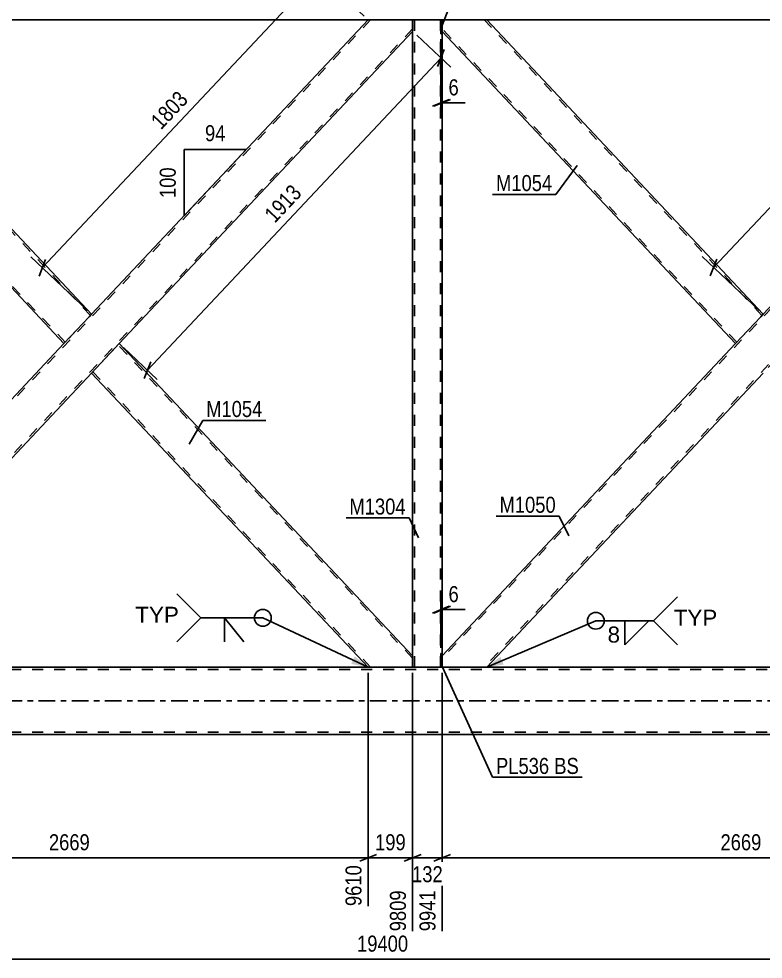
# Model space of a CAD drawing. Header units: millimetres. Extents: x -93 to 748, y -451 to 143.
# Drawn here: x 266 to 399, y -173.7 to -5.8 of the extents above; entities that cross this region are included whole.
import ezdxf

# ---------------------------------------------------------------- set-up
doc = ezdxf.new("R2010")
doc.units = ezdxf.units.MM
doc.linetypes.add('DXK_LINE_DOT2', pattern=[3.9198, 1.9599, -1.9599])
doc.linetypes.add('DXK_LINE_DOT3', pattern=[5.9187, 2.979, -0.9799, 0.9799, -0.9799])
doc.styles.add('Arial', font='ARIAL.TTF', dxfattribs={"height": 0.2})
doc.styles.add('Arial Narrow', font='ARIALN.TTF', dxfattribs={"height": 0.2})

# ---------------------------------------------------------------- blocks, each defined once
blk = doc.blocks.new('Part-761544515-5144 - 5128')
at = {"color": 7, "linetype": 'DXK_LINE_DOT2'}
for p, q in [((341.4, -6), (341.64, -6)), ((341.4, -6), (341.4, -8.46)), ((341.64, -6), (341.64, -8.46)), ((341.4, -8.46), (341.64, -8.46))]:
    blk.add_line(p, q, dxfattribs=at)
blk = doc.blocks.new('Part-761544515-5149 - 5128')
at = {"color": 2, "linetype": 'Continuous'}
for p, q in [((341.64, -119.14), (341.4, -119.14)), ((341.4, -119.14), (341.4, -121.6)), ((341.64, -119.14), (341.64, -121.6)), ((341.64, -121.6), (341.4, -121.6))]:
    blk.add_line(p, q, dxfattribs=at)
blk = doc.blocks.new('Part-761544515-5502 - 5128')
at = {"color": 7, "linetype": 'DXK_LINE_DOT2'}
for p, q in [((328.86, -6), (221.64, -120)), ((328.48, -6), (328.42, -6)), ((336.36, -7.59), (229.15, -121.6)), ((279, -58.55), (274.06, -63.8)), ((283.94, -63.8), (279, -69.05)), ((221.64, -121.6), (221.64, -119.54)), ((228.71, -121.6), (229.33, -121.6)), ((229.59, -121.6), (229.52, -121.6))]:
    blk.add_line(p, q, dxfattribs=at)
at = {"color": 2, "linetype": 'Continuous'}
for p, q in [((328.42, -6), (279, -58.55)), ((336.36, -6), (328.48, -6)), ((336.36, -8.06), (336.36, -6)), ((336.36, -8.06), (283.94, -63.8)), ((274.06, -63.8), (221.64, -119.54)), ((229.59, -121.6), (279, -69.05)), ((228.71, -121.6), (221.64, -121.6)), ((229.52, -121.6), (228.71, -121.6)), ((229.52, -121.6), (229.52, -121.6))]:
    blk.add_line(p, q, dxfattribs=at)
blk = doc.blocks.new('Part-761544515-5324 - 5128')
at = {"color": 7, "linetype": 'DXK_LINE_DOT2'}
for p, q in [((678, -122), (-56, -122)), ((678, -121.6), (-18.36, -121.6)), ((336.36, -121.6), (328.48, -121.6)), ((349.52, -121.6), (341.4, -121.6)), ((678, -133.2), (-56, -133.2)), ((678, -133.6), (-36.75, -133.6))]:
    blk.add_line(p, q, dxfattribs=at)
at = {"color": 2, "linetype": 'Continuous'}
for p, q in [((328.48, -121.6), (229.52, -121.6)), ((341.4, -121.6), (336.36, -121.6)), ((448.48, -121.6), (349.52, -121.6)), ((452.5, -133.6), (225.5, -133.6))]:
    blk.add_line(p, q, dxfattribs=at)
at = {"color": 7, "linetype": 'DXK_LINE_DOT3'}
blk.add_line((-56, -127.6), (678, -127.6), dxfattribs=at)
blk = doc.blocks.new('Part-761544515-5329 - 5128')
at = {"color": 2, "linetype": 'Continuous'}
for p, q in [((328.48, -6), (229.52, -6)), ((341.4, -6), (336.36, -6)), ((448.48, -6), (349.52, -6))]:
    blk.add_line(p, q, dxfattribs=at)
at = {"color": 7, "linetype": 'DXK_LINE_DOT2'}
for p, q in [((336.36, -6), (328.48, -6)), ((349.52, -6), (341.4, -6))]:
    blk.add_line(p, q, dxfattribs=at)
blk = doc.blocks.new('Part-761544515-5392 - 5128')
at = {"color": 2, "linetype": 'Continuous'}
for p, q in [((279, -69.05), (283.94, -63.8)), ((336.36, -119.54), (283.94, -63.8)), ((328.42, -121.6), (279, -69.05)), ((336.36, -121.6), (336.36, -119.54)), ((328.48, -121.6), (336.36, -121.6))]:
    blk.add_line(p, q, dxfattribs=at)
at = {"color": 7, "linetype": 'DXK_LINE_DOT2'}
for p, q in [((336.36, -120), (283.72, -64.03)), ((279.22, -68.82), (279.24, -68.8)), ((328.86, -121.6), (279.22, -68.82)), ((328.48, -121.6), (328.42, -121.6))]:
    blk.add_line(p, q, dxfattribs=at)
blk = doc.blocks.new('Part-761544515-5432 - 5128')
at = {"color": 7, "linetype": 'DXK_LINE_DOT2'}
for p, q in [((341.64, -6), (336.36, -6)), ((336.36, -8.06), (336.36, -6)), ((336.68, -121.6), (336.68, -6)), ((341.32, -121.6), (341.32, -6)), ((341.64, -8.46), (341.64, -6)), ((341.64, -121.6), (341.64, -119.14)), ((336.36, -121.6), (336.36, -119.54)), ((341.64, -121.6), (336.36, -121.6))]:
    blk.add_line(p, q, dxfattribs=at)
at = {"color": 2, "linetype": 'Continuous'}
for p, q in [((336.36, -119.54), (336.36, -8.06)), ((341.64, -119.14), (341.64, -8.46))]:
    blk.add_line(p, q, dxfattribs=at)
blk = doc.blocks.new('Part-761544515-5477 - 5128')
at = {"color": 2, "linetype": 'Continuous'}
for p, q in [((341.64, -6), (349.52, -6)), ((399, -58.55), (349.59, -6)), ((394.06, -63.8), (341.64, -8.06)), ((398.56, -59.01), (399, -58.55)), ((398.56, -59.01), (394.06, -63.8))]:
    blk.add_line(p, q, dxfattribs=at)
at = {"color": 7, "linetype": 'DXK_LINE_DOT2'}
for p, q in [((341.64, -8.06), (341.64, -6)), ((349.59, -6), (348.71, -6)), ((398.78, -58.78), (349.15, -6)), ((394.28, -63.57), (341.64, -7.59)), ((398.97, -58.58), (398.56, -59.01)), ((394.28, -63.57), (394.3, -63.55))]:
    blk.add_line(p, q, dxfattribs=at)
blk = doc.blocks.new('Part-761544515-5492 - 5128')
at = {"color": 7, "linetype": 'DXK_LINE_DOT2'}
for p, q in [((448.86, -6), (341.64, -120)), ((448.48, -6), (448.42, -6)), ((456.36, -6), (452.5, -6)), ((456.36, -6.49), (456.36, -6)), ((456.36, -7.59), (349.15, -121.6)), ((456.36, -8.06), (456.36, -7.13)), ((399, -58.55), (394.06, -63.8)), ((403.94, -63.8), (399, -69.05)), ((341.64, -121.6), (341.64, -119.54)), ((348.71, -121.6), (349.33, -121.6)), ((349.59, -121.6), (349.52, -121.6))]:
    blk.add_line(p, q, dxfattribs=at)
at = {"color": 2, "linetype": 'Continuous'}
for p, q in [((448.42, -6), (399, -58.55)), ((452.5, -6), (448.48, -6)), ((456.36, -7.13), (456.36, -6.49)), ((456.36, -8.06), (403.94, -63.8)), ((394.06, -63.8), (341.64, -119.54)), ((349.59, -121.6), (399, -69.05)), ((348.71, -121.6), (341.64, -121.6)), ((349.52, -121.6), (348.71, -121.6)), ((349.52, -121.6), (349.52, -121.6))]:
    blk.add_line(p, q, dxfattribs=at)
blk = doc.blocks.new('Part-761544515-5497 - 5128')
at = {"color": 7, "linetype": 'DXK_LINE_DOT2'}
for p, q in [((221.64, -8.06), (221.64, -6)), ((221.64, -6), (225.5, -6)), ((229.59, -6), (229.15, -6)), ((278.78, -58.78), (229.15, -6)), ((274.28, -63.57), (221.64, -7.59)), ((278.97, -58.58), (278.56, -59.01)), ((274.28, -63.57), (274.3, -63.55))]:
    blk.add_line(p, q, dxfattribs=at)
at = {"color": 2, "linetype": 'Continuous'}
for p, q in [((229.52, -6), (225.5, -6)), ((279, -58.55), (229.59, -6)), ((274.06, -63.8), (221.64, -8.06)), ((278.56, -59.01), (279, -58.55)), ((278.56, -59.01), (274.06, -63.8))]:
    blk.add_line(p, q, dxfattribs=at)
blk = doc.blocks.new('Part-761544515-5668 - 5128')
at = {"color": 7, "linetype": 'DXK_LINE_DOT2'}
for p, q in [((341.4, -121.6), (341.4, -119.14)), ((341.64, -119.14), (341.4, -119.14)), ((341.64, -121.6), (341.64, -119.14)), ((341.64, -121.6), (341.4, -121.6))]:
    blk.add_line(p, q, dxfattribs=at)
blk = doc.blocks.new('Part-761544515-5673 - 5128')
at = {"color": 2, "linetype": 'Continuous'}
for p, q in [((341.64, -6), (341.4, -6)), ((341.4, -6), (341.4, -8.46)), ((341.64, -8.46), (341.64, -6)), ((341.4, -8.46), (341.64, -8.46))]:
    blk.add_line(p, q, dxfattribs=at)
blk = doc.blocks.new('StraightDimension-761544515-12933 - 5128')
at = {"color": 7, "linetype": 'Continuous'}
for p, q in [((341.64, -122.6), (341.64, -168.74)), ((448.42, -122.6), (448.42, -166.07)), ((343.14, -155.03), (340.14, -156.23)), ((341.64, -155.63), (448.42, -155.63)), ((446.92, -156.23), (449.92, -155.03))]:
    blk.add_line(p, q, dxfattribs=at)
at = {"color": 0}
blk.add_wipeout([(399.28, -154.88), (399.28, -150.68), (390.77, -150.68), (390.77, -154.88)], dxfattribs=at)
at = {"color": 0, "linetype": 'Continuous'}
blk.add_wipeout([(447.82, -156.33), (443.62, -156.33), (443.62, -166.67), (447.82, -166.67)], dxfattribs=at)
at = {"color": 3, "style": 'Arial Narrow'}
blk.add_text('2669', height=2.863, dxfattribs=at).set_placement((391.37, -154.28))
at = {"color": 3, "linetype": 'Continuous', "style": 'Arial Narrow'}
blk.add_text('12610', height=2.863, rotation=90.0002, dxfattribs=at).set_placement((447.22, -166.07))
blk = doc.blocks.new('StraightDimension-761544515-6018 - 5128')
at = {"color": 7, "linetype": 'Continuous'}
for p, q in [((337.09, -8.75), (343.16, -14.45)), ((340.82, -14.31), (342, -11.31)), ((288.99, -68.55), (341.41, -12.81)), ((284.67, -64.49), (290.74, -70.19)), ((289.58, -67.04), (288.4, -70.05))]:
    blk.add_line(p, q, dxfattribs=at)
at = {"color": 0}
blk.add_wipeout([(317.57, -37.06), (314.51, -34.19), (308.68, -40.39), (311.74, -43.27)], dxfattribs=at)
at = {"color": 3, "style": 'Arial Narrow'}
blk.add_text('1913', height=2.863, rotation=46.7591, dxfattribs=at).set_placement((311.71, -42.42))
blk = doc.blocks.new('StraightDimension-761544515-5766 - 5128')
at = {"color": 7, "linetype": 'Continuous'}
blk.add_line((-57, -173.73), (719, -173.73), dxfattribs=at)
at = {"color": 0}
blk.add_wipeout([(336.17, -172.98), (336.17, -168.78), (325.83, -168.78), (325.83, -172.98)], dxfattribs=at)
at = {"color": 3, "style": 'Arial Narrow'}
blk.add_text('19400', height=2.863, dxfattribs=at).set_placement((326.43, -172.38))
blk = doc.blocks.new('StraightDimension-761544515-5890 - 5128')
at = {"color": 7, "linetype": 'Continuous'}
for p, q in [((447.69, -5.31), (437.48, 4.28)), ((438.97, 0.82), (440.15, 3.83)), ((390.14, -50.22), (439.56, 2.33)), ((398.27, -57.86), (388.07, -48.26)), ((390.74, -48.71), (389.55, -51.72))]:
    blk.add_line(p, q, dxfattribs=at)
at = {"color": 0}
blk.add_wipeout([(417.22, -20.33), (414.16, -17.45), (408.33, -23.65), (411.39, -26.53)], dxfattribs=at)
at = {"color": 3, "style": 'Arial Narrow'}
blk.add_text('1803', height=2.863, rotation=46.7591, dxfattribs=at).set_placement((411.36, -25.68))
blk = doc.blocks.new('AngleDimension-761544515-6356 - 5128')
at = {"color": 7, "linetype": 'Continuous'}
for p, q in [((295.53, -29.16), (306.63, -29.16)), ((295.53, -40.96), (306.63, -29.16)), ((295.53, -40.96), (295.53, -29.16)), ((302.91, -33.12), (306.63, -29.16))]:
    blk.add_line(p, q, dxfattribs=at)
at = {"color": 0}
for points in [[(303.51, -28.26), (303.51, -24.06), (298.66, -24.06), (298.66, -28.26)], [(294.63, -31.72), (290.43, -31.72), (290.43, -38.41), (294.63, -38.41)]]:
    blk.add_wipeout(points, dxfattribs=at)
at = {"color": 3, "style": 'Arial Narrow'}
blk.add_text('94', height=2.863, dxfattribs=at).set_placement((299.26, -27.66))
blk.add_text('100', height=2.863, rotation=90.0002, dxfattribs=at).set_placement((294.03, -37.81))
blk = doc.blocks.new('StraightDimension-761544515-6993 - 5128')
at = {"color": 7, "linetype": 'Continuous'}
for p, q in [((327.69, -5.31), (317.53, 4.24)), ((319.02, 0.78), (320.2, 3.79)), ((270.19, -50.26), (319.61, 2.28)), ((278.27, -57.86), (268.12, -48.31)), ((270.78, -48.76), (269.6, -51.77))]:
    blk.add_line(p, q, dxfattribs=at)
at = {"color": 0}
blk.add_wipeout([(297.27, -20.38), (294.21, -17.5), (288.38, -23.7), (291.44, -26.58)], dxfattribs=at)
at = {"color": 3, "style": 'Arial Narrow'}
blk.add_text('1803', height=2.863, rotation=46.7591, dxfattribs=at).set_placement((291.41, -25.73))
blk = doc.blocks.new('StraightDimension-761544515-9481 - 5128')
at = {"color": 7, "linetype": 'Continuous'}
for p, q in [((341.4, -9.46), (341.4, -23.22)), ((341.64, -9.46), (341.64, -23.22)), ((339.9, -21.42), (342.9, -20.22)), ((343.14, -20.22), (340.14, -21.42)), ((341.4, -20.82), (341.64, -20.82))]:
    blk.add_line(p, q, dxfattribs=at)
at = {"color": 0}
blk.add_wipeout([(345.19, -20.07), (345.19, -15.87), (342.17, -15.87), (342.17, -20.07)], dxfattribs=at)
at = {"color": 7, "linetype": 'Continuous'}
blk.add_line((341.64, -20.82), (345.72, -20.82), dxfattribs=at)
blk.add_line((341.64, -20.82), (345.72, -20.82), dxfattribs=at)
at = {"color": 3, "style": 'Arial Narrow'}
blk.add_text('6', height=2.86, dxfattribs=at).set_placement((342.77, -19.47))
blk = doc.blocks.new('StraightDimension-761544515-11609 - 5128')
at = {"color": 7, "linetype": 'Continuous'}
for p, q in [((341.4, -118.14), (341.4, -108.46)), ((341.64, -118.14), (341.64, -108.46)), ((339.9, -111.91), (342.9, -110.71)), ((343.14, -110.71), (340.14, -111.91)), ((341.4, -111.31), (341.64, -111.31))]:
    blk.add_line(p, q, dxfattribs=at)
at = {"color": 0}
blk.add_wipeout([(345.19, -110.56), (345.19, -106.36), (342.17, -106.36), (342.17, -110.56)], dxfattribs=at)
at = {"color": 7, "linetype": 'Continuous'}
blk.add_line((341.64, -111.31), (345.72, -111.31), dxfattribs=at)
blk.add_line((341.64, -111.31), (345.72, -111.31), dxfattribs=at)
at = {"color": 3, "style": 'Arial Narrow'}
blk.add_text('6', height=2.86, dxfattribs=at).set_placement((342.77, -109.96))
blk = doc.blocks.new('StraightDimension-761544515-12934 - 5128')
at = {"color": 7, "linetype": 'Continuous'}
for p, q in [((336.36, -122.6), (336.36, -168.74)), ((341.64, -122.6), (341.64, -168.74)), ((334.86, -156.23), (337.86, -155.03)), ((336.36, -155.63), (341.64, -155.63)), ((343.14, -155.03), (340.14, -156.23))]:
    blk.add_line(p, q, dxfattribs=at)
at = {"color": 0}
blk.add_wipeout([(342.34, -160.58), (342.34, -156.38), (335.66, -156.38), (335.66, -160.58)], dxfattribs=at)
at = {"color": 0, "linetype": 'Continuous'}
blk.add_wipeout([(341.04, -160.83), (336.84, -160.83), (336.84, -169.34), (341.04, -169.34)], dxfattribs=at)
at = {"color": 3, "style": 'Arial Narrow'}
blk.add_text('132', height=2.863, dxfattribs=at).set_placement((336.26, -159.98))
at = {"color": 3, "linetype": 'Continuous', "style": 'Arial Narrow'}
blk.add_text('9941', height=2.863, rotation=90.0002, dxfattribs=at).set_placement((340.44, -168.74))
blk = doc.blocks.new('StraightDimension-761544515-12935 - 5128')
at = {"color": 7, "linetype": 'Continuous'}
for p, q in [((328.42, -122.6), (328.42, -164.24)), ((336.36, -122.6), (336.36, -168.74)), ((326.92, -156.23), (329.92, -155.03)), ((328.42, -155.63), (336.36, -155.63)), ((337.86, -155.03), (334.86, -156.23))]:
    blk.add_line(p, q, dxfattribs=at)
at = {"color": 0}
blk.add_wipeout([(335.73, -154.88), (335.73, -150.68), (329.05, -150.68), (329.05, -154.88)], dxfattribs=at)
at = {"color": 0, "linetype": 'Continuous'}
blk.add_wipeout([(335.76, -160.83), (331.56, -160.83), (331.56, -169.34), (335.76, -169.34)], dxfattribs=at)
at = {"color": 3, "style": 'Arial Narrow'}
blk.add_text('199', height=2.863, dxfattribs=at).set_placement((329.65, -154.28))
at = {"color": 3, "linetype": 'Continuous', "style": 'Arial Narrow'}
blk.add_text('9809', height=2.863, rotation=90.0002, dxfattribs=at).set_placement((335.16, -168.74))
blk = doc.blocks.new('StraightDimension-761544515-12936 - 5128')
at = {"color": 7, "linetype": 'Continuous'}
for p, q in [((221.64, -122.6), (221.64, -168.74)), ((328.42, -122.6), (328.42, -164.24)), ((223.14, -155.03), (220.14, -156.23)), ((221.64, -155.63), (328.42, -155.63)), ((326.92, -156.23), (329.92, -155.03))]:
    blk.add_line(p, q, dxfattribs=at)
at = {"color": 0}
blk.add_wipeout([(279.28, -154.88), (279.28, -150.68), (270.77, -150.68), (270.77, -154.88)], dxfattribs=at)
at = {"color": 0, "linetype": 'Continuous'}
blk.add_wipeout([(327.82, -156.33), (323.62, -156.33), (323.62, -164.84), (327.82, -164.84)], dxfattribs=at)
at = {"color": 3, "style": 'Arial Narrow'}
blk.add_text('2669', height=2.863, dxfattribs=at).set_placement((271.37, -154.28))
at = {"color": 3, "linetype": 'Continuous', "style": 'Arial Narrow'}
blk.add_text('9610', height=2.863, rotation=90.0002, dxfattribs=at).set_placement((327.22, -164.24))
blk = doc.blocks.new('WeldMark-761544515-7064 - 5128')
at = {"linetype": 'Continuous'}
blk.add_hatch(color=30, dxfattribs=at).paths.add_polyline_path([(352.64, -121.11), (349.59, -121.6), (352.05, -119.73)])
at = {"color": 3, "linetype": 'Continuous'}
for q in [(383.7, -109.01), (383.7, -117.58)]:
    blk.add_line((379.41, -113.29), q, dxfattribs=at)
at = {"color": 30, "linetype": 'Continuous'}
blk.add_line((349.59, -121.6), (369.09, -113.29), dxfattribs=at)
at = {"color": 3, "linetype": 'Continuous'}
blk.add_arc((369.09, -113.29), 1.5, 90, 270, dxfattribs=at)
at = {"color": 0}
blk.add_wipeout([(373.61, -117.39), (373.61, -113.99), (370.99, -113.99), (370.99, -117.39)], dxfattribs=at)
at = {"color": 30, "linetype": 'Continuous'}
blk.add_line((369.09, -113.29), (379.41, -113.29), dxfattribs=at)
at = {"color": 3, "linetype": 'Continuous'}
for p, q in [((374.27, -113.29), (378.56, -113.29)), ((378.56, -113.29), (374.27, -117.58)), ((374.27, -117.58), (374.27, -113.29))]:
    blk.add_line(p, q, dxfattribs=at)
blk.add_arc((369.09, -113.29), 1.5, 270, 90, dxfattribs=at)
at = {"color": 3, "style": 'Arial'}
blk.add_text('8', height=2.87, dxfattribs=at).set_placement((371.19, -117.19))
at = {"color": 0, "linetype": 'Continuous'}
blk.add_wipeout([(390.79, -114.19), (390.79, -111.19), (383.01, -111.19), (383.01, -114.19)], dxfattribs=at)
blk.add_wipeout([(390.79, -114.19), (390.79, -111.19), (383.01, -111.19), (383.01, -114.19)], dxfattribs=at)
at = {"color": 3, "linetype": 'Continuous', "style": 'Arial'}
blk.add_text('TYP', height=2.865, dxfattribs=at).set_placement((383.01, -114.19))
blk = doc.blocks.new('Mark-761544515-5428 - 5128')
at = {"color": 0}
blk.add_wipeout([(335.12, -94.33), (335.12, -91.33), (325.07, -91.33), (325.07, -94.33)], dxfattribs=at)
blk.add_wipeout([(335.12, -94.33), (335.12, -91.33), (325.07, -91.33), (325.07, -94.33)], dxfattribs=at)
at = {"color": 30, "linetype": 'Continuous'}
for p in [(324.47, -94.93), (337.43, -98.47)]:
    blk.add_line(p, (335.72, -94.93), dxfattribs=at)
at = {"color": 3, "style": 'Arial Narrow'}
blk.add_text('M1304', height=2.863, dxfattribs=at).set_placement((325.07, -94.33))
blk = doc.blocks.new('Mark-761544515-5388 - 5128')
at = {"color": 0}
blk.add_wipeout([(309.52, -76.91), (309.52, -73.91), (299.47, -73.91), (299.47, -76.91)], dxfattribs=at)
blk.add_wipeout([(309.52, -76.91), (309.52, -73.91), (299.47, -73.91), (299.47, -76.91)], dxfattribs=at)
at = {"color": 30, "linetype": 'Continuous'}
for p, q in [((296.45, -81.75), (298.87, -77.51)), ((298.87, -77.51), (310.12, -77.51))]:
    blk.add_line(p, q, dxfattribs=at)
at = {"color": 3, "style": 'Arial Narrow'}
blk.add_text('M1054', height=2.863, dxfattribs=at).set_placement((299.47, -76.91))
blk = doc.blocks.new('Mark-761544515-5473 - 5128')
at = {"color": 0}
blk.add_wipeout([(361.32, -36.56), (361.32, -33.56), (351.26, -33.56), (351.26, -36.56)], dxfattribs=at)
blk.add_wipeout([(361.32, -36.56), (361.32, -33.56), (351.26, -33.56), (351.26, -36.56)], dxfattribs=at)
at = {"color": 30, "linetype": 'Continuous'}
for p in [(365.73, -31.97), (350.66, -37.16)]:
    blk.add_line(p, (361.92, -37.16), dxfattribs=at)
at = {"color": 3, "style": 'Arial Narrow'}
blk.add_text('M1054', height=2.863, dxfattribs=at).set_placement((351.26, -36.56))
blk = doc.blocks.new('Mark-761544515-5488 - 5128')
at = {"color": 0}
blk.add_wipeout([(361.94, -94.01), (361.94, -91.01), (351.89, -91.01), (351.89, -94.01)], dxfattribs=at)
blk.add_wipeout([(361.94, -94.01), (361.94, -91.01), (351.89, -91.01), (351.89, -94.01)], dxfattribs=at)
at = {"color": 30, "linetype": 'Continuous'}
for p in [(351.29, -94.61), (364.25, -98.14)]:
    blk.add_line(p, (362.54, -94.61), dxfattribs=at)
at = {"color": 3, "style": 'Arial Narrow'}
blk.add_text('M1050', height=2.863, dxfattribs=at).set_placement((351.89, -94.01))
blk = doc.blocks.new('WeldMark-761544515-7033 - 5128')
at = {"linetype": 'Continuous'}
blk.add_hatch(color=30, dxfattribs=at).paths.add_polyline_path([(326.02, -119.65), (328.42, -121.6), (325.38, -121)])
at = {"color": 30, "linetype": 'Continuous'}
for p in [(298.49, -112.76), (328.42, -121.6)]:
    blk.add_line(p, (309.59, -112.76), dxfattribs=at)
at = {"color": 3, "linetype": 'Continuous'}
for q in [(306.2, -117.05), (302.77, -117.05)]:
    blk.add_line((302.77, -112.76), q, dxfattribs=at)
for start, end in [(90, 270), (270, 90)]:
    blk.add_arc((309.59, -112.76), 1.5, start, end, dxfattribs=at)
at = {"color": 0, "linetype": 'Continuous'}
blk.add_wipeout([(294.59, -113.66), (294.59, -110.66), (286.81, -110.66), (286.81, -113.66)], dxfattribs=at)
blk.add_wipeout([(294.59, -113.66), (294.59, -110.66), (286.81, -110.66), (286.81, -113.66)], dxfattribs=at)
at = {"color": 3, "linetype": 'Continuous'}
for q in [(294.2, -108.48), (294.2, -117.05)]:
    blk.add_line((298.49, -112.76), q, dxfattribs=at)
at = {"color": 3, "linetype": 'Continuous', "style": 'Arial'}
blk.add_text('TYP', height=2.865, dxfattribs=at).set_placement((286.81, -113.66))
blk = doc.blocks.new('MarkSet-761544515-7148 - 5128')
at = {"color": 0}
for points in [[(358.06, 10.22), (358.06, 13.22), (348.55, 13.22), (348.55, 10.22)], [(363.34, 10.22), (363.34, 13.22), (358.96, 13.22), (358.96, 10.22)]]:
    blk.add_wipeout(points, dxfattribs=at)
for points in [[(358.06, 10.22), (358.06, 13.22), (348.55, 13.22), (348.55, 10.22)], [(363.34, 10.22), (363.34, 13.22), (358.96, 13.22), (358.96, 10.22)]]:
    blk.add_wipeout(points, dxfattribs=at)
at = {"color": 30, "linetype": 'Continuous'}
for p, q in [((341.5, -7.28), (347.95, 9.62)), ((347.95, 9.62), (363.94, 9.62))]:
    blk.add_line(p, q, dxfattribs=at)
at = {"color": 3, "style": 'Arial Narrow'}
for s, p in [('PL536', (348.55, 10.22)), ('BS', (358.96, 10.22))]:
    blk.add_text(s, height=2.863, dxfattribs=at).set_placement(p)
blk = doc.blocks.new('MarkSet-761544515-7158 - 5128')
at = {"color": 0}
for points in [[(360.77, -140.65), (360.77, -137.65), (351.26, -137.65), (351.26, -140.65)], [(366.05, -140.65), (366.05, -137.65), (361.67, -137.65), (361.67, -140.65)]]:
    blk.add_wipeout(points, dxfattribs=at)
for points in [[(360.77, -140.65), (360.77, -137.65), (351.26, -137.65), (351.26, -140.65)], [(366.05, -140.65), (366.05, -137.65), (361.67, -137.65), (361.67, -140.65)]]:
    blk.add_wipeout(points, dxfattribs=at)
at = {"color": 30, "linetype": 'Continuous'}
for p, q in [((341.4, -120.91), (350.66, -141.25)), ((350.66, -141.25), (366.65, -141.25))]:
    blk.add_line(p, q, dxfattribs=at)
at = {"color": 3, "style": 'Arial Narrow'}
for s, p in [('PL536', (351.26, -140.65)), ('BS', (361.67, -140.65))]:
    blk.add_text(s, height=2.863, dxfattribs=at).set_placement(p)

msp = doc.modelspace()

# ---------------------------------------------------------------- block references
for name in ['Part-761544515-5329 - 5128', 'Part-761544515-5502 - 5128', 'Part-761544515-5497 - 5128', 'Part-761544515-5432 - 5128', 'Part-761544515-5144 - 5128', 'Part-761544515-5673 - 5128', 'Part-761544515-5477 - 5128', 'Part-761544515-5492 - 5128', 'Part-761544515-5392 - 5128', 'Part-761544515-5149 - 5128', 'Part-761544515-5668 - 5128', 'Part-761544515-5324 - 5128']:
    msp.add_blockref(name, (0, 0))

# ---------------------------------------------------------------- next in the draw order: block references
for name in ['StraightDimension-761544515-6018 - 5128', 'StraightDimension-761544515-12933 - 5128']:
    msp.add_blockref(name, (0, 0))

# ---------------------------------------------------------------- next in the draw order: block references
msp.add_blockref('StraightDimension-761544515-5766 - 5128', (0, 0))

# ---------------------------------------------------------------- next in the draw order: block references
for name in ['MarkSet-761544515-7148 - 5128', 'StraightDimension-761544515-5890 - 5128', 'StraightDimension-761544515-9481 - 5128', 'AngleDimension-761544515-6356 - 5128', 'Mark-761544515-5473 - 5128', 'Mark-761544515-5388 - 5128', 'Mark-761544515-5428 - 5128', 'Mark-761544515-5488 - 5128', 'StraightDimension-761544515-11609 - 5128', 'WeldMark-761544515-7033 - 5128', 'WeldMark-761544515-7064 - 5128', 'StraightDimension-761544515-12934 - 5128']:
    msp.add_blockref(name, (0, 0))

# ---------------------------------------------------------------- next in the draw order: block references
for name in ['StraightDimension-761544515-6993 - 5128', 'MarkSet-761544515-7158 - 5128', 'StraightDimension-761544515-12935 - 5128']:
    msp.add_blockref(name, (0, 0))

# ---------------------------------------------------------------- next in the draw order: block references
msp.add_blockref('StraightDimension-761544515-12936 - 5128', (0, 0))

doc.saveas('drawing.dxf')
